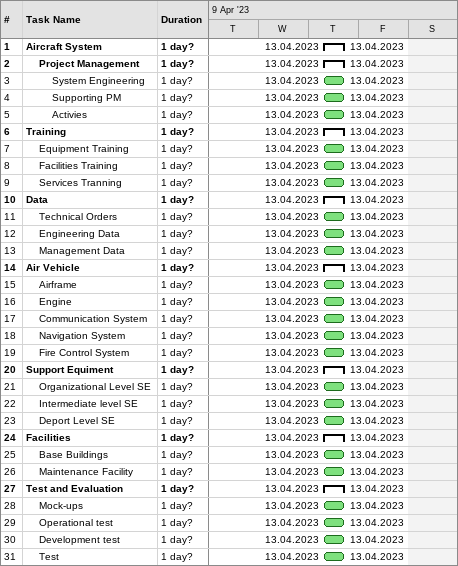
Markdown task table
| ID | Level | Task | Duration | Start | Finish |
|---|---|---|---|---|---|
| 1 | 1 | **Aircraft System** | 1d? | 2023-04-13 | 2023-04-13 |
| 2 | 2 | **Project Management** | 1d? | 2023-04-13 | 2023-04-13 |
| 3 | 3 | System Engineering | 1d? | 2023-04-13 | 2023-04-13 |
| 4 | 3 | Supporting PM | 1d? | 2023-04-13 | 2023-04-13 |
| 5 | 3 | Activies | 1d? | 2023-04-13 | 2023-04-13 |
| 6 | 1 | **Training** | 1d? | 2023-04-13 | 2023-04-13 |
| 7 | 2 | Equipment Training | 1d? | 2023-04-13 | 2023-04-13 |
| 8 | 2 | Facilities Training | 1d? | 2023-04-13 | 2023-04-13 |
| 9 | 2 | Services Tranning | 1d? | 2023-04-13 | 2023-04-13 |
| 10 | 1 | **Data** | 1d? | 2023-04-13 | 2023-04-13 |
| 11 | 2 | Technical Orders | 1d? | 2023-04-13 | 2023-04-13 |
| 12 | 2 | Engineering Data | 1d? | 2023-04-13 | 2023-04-13 |
| 13 | 2 | Management Data | 1d? | 2023-04-13 | 2023-04-13 |
| 14 | 1 | **Air Vehicle** | 1d? | 2023-04-13 | 2023-04-13 |
| 15 | 2 | Airframe | 1d? | 2023-04-13 | 2023-04-13 |
| 16 | 2 | Engine | 1d? | 2023-04-13 | 2023-04-13 |
| 17 | 2 | Communication System | 1d? | 2023-04-13 | 2023-04-13 |
| 18 | 2 | Navigation System | 1d? | 2023-04-13 | 2023-04-13 |
| 19 | 2 | Fire Control System | 1d? | 2023-04-13 | 2023-04-13 |
| 20 | 1 | **Support Equiment** | 1d? | 2023-04-13 | 2023-04-13 |
| 21 | 2 | Organizational Level SE | 1d? | 2023-04-13 | 2023-04-13 |
| 22 | 2 | Intermediate level SE | 1d? | 2023-04-13 | 2023-04-13 |
| 23 | 2 | Deport Level SE | 1d? | 2023-04-13 | 2023-04-13 |
| 24 | 1 | **Facilities** | 1d? | 2023-04-13 | 2023-04-13 |
| 25 | 2 | Base Buildings | 1d? | 2023-04-13 | 2023-04-13 |
| 26 | 2 | Maintenance Facility | 1d? | 2023-04-13 | 2023-04-13 |
| 27 | 1 | **Test and Evaluation** | 1d? | 2023-04-13 | 2023-04-13 |
| 28 | 2 | Mock-ups | 1d? | 2023-04-13 | 2023-04-13 |
| 29 | 2 | Operational test | 1d? | 2023-04-13 | 2023-04-13 |
| 30 | 2 | Development test | 1d? | 2023-04-13 | 2023-04-13 |
| 31 | 2 | Test | 1d? | 2023-04-13 | 2023-04-13 |
